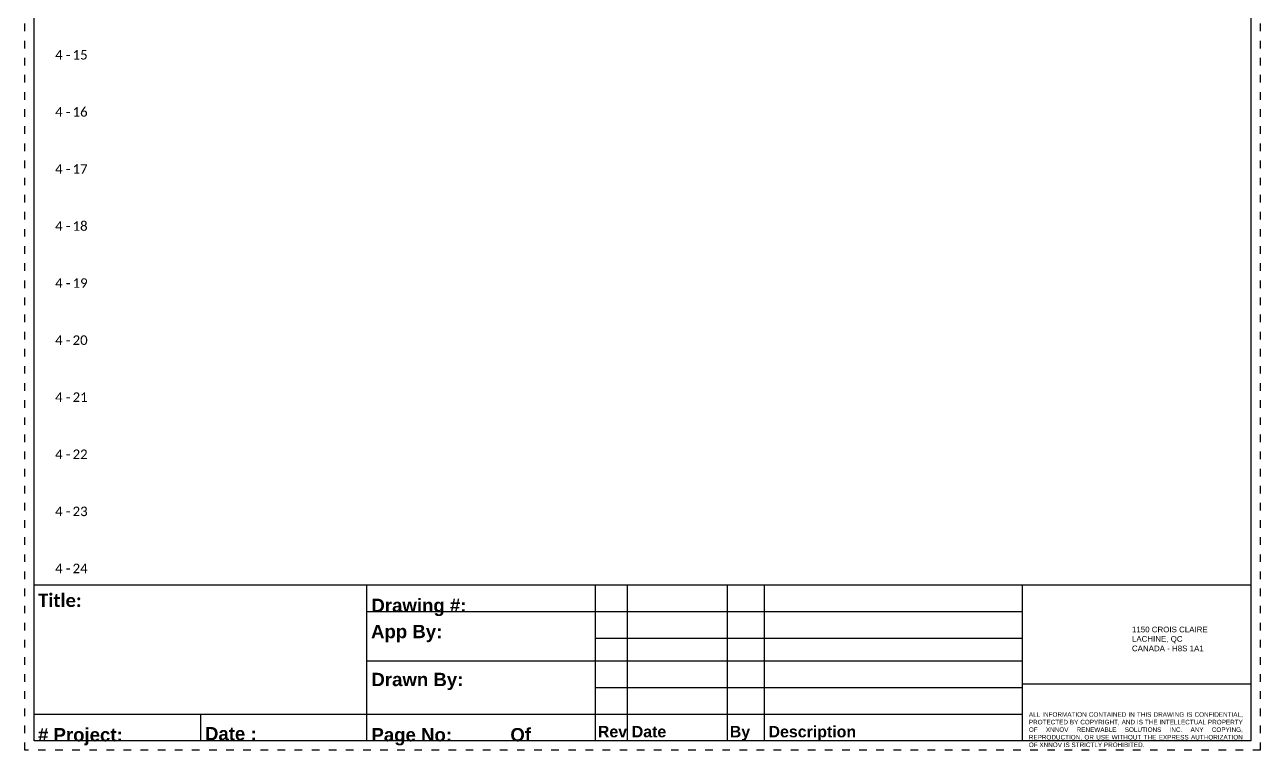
# Model space of a CAD drawing. Header units: inches. Extents: x -0.1 to 16.1, y -0.1 to 21.1.
# Drawn here: x -0.13 to 16.12, y -0.13 to 9.41 of the extents above; entities that cross this region are included whole.
import ezdxf
from ezdxf.enums import TextEntityAlignment as Align

# ---------------------------------------------------------------- set-up
doc = ezdxf.new("R2010")
doc.units = ezdxf.units.IN
doc.header["$MEASUREMENT"] = 0
doc.linetypes.add('DOT2', pattern=[0.125, 0, -0.125])
doc.layers.add('TITLEBLOCK_FRAME', color=7, linetype='DOT2', plot=False)
doc.styles.add('TB_BODY', font='arial.ttf')
doc.styles.add('TB_TITLE', font='ariblk.ttf')
doc.styles.add('WD', font='calibri.ttf')

# ---------------------------------------------------------------- blocks, each defined once
blk = doc.blocks.new('2026 XNNOV portrait EN')
at = {"color": 5}
for p, q in [((0, 0), (0, 21)), ((0, 0), (0, 21)), ((16, 21), (16, 0)), ((16, 21), (16, 0)), ((0, 2.05), (16, 2.05)), ((0, 2.05), (16, 2.05)), ((4.372, 2.05), (4.372, 0)), ((4.372, 2.05), (4.372, 0)), ((7.376, 2.05), (7.376, 0)), ((7.376, 2.05), (7.376, 0)), ((7.8, 2.05), (7.8, 0)), ((7.8, 2.05), (7.8, 0)), ((9.113, 2.05), (9.113, 0)), ((9.113, 2.05), (9.113, 0)), ((9.599, 2.05), (9.599, 0)), ((9.599, 2.05), (9.599, 0)), ((12.992, 2.05), (12.992, 0)), ((12.992, 2.05), (12.992, 0)), ((4.372, 1.7), (12.992, 1.7)), ((4.372, 1.7), (12.992, 1.7)), ((7.376, 1.35), (12.992, 1.35)), ((7.376, 1.35), (12.992, 1.35)), ((4.372, 1.05), (12.992, 1.05)), ((4.372, 1.05), (12.992, 1.05)), ((7.376, 0.7), (12.992, 0.7)), ((7.376, 0.7), (12.992, 0.7)), ((12.992, 0.75), (16, 0.75)), ((12.992, 0.75), (16, 0.75)), ((0, 0.35), (12.992, 0.35)), ((0, 0.35), (12.992, 0.35)), ((2.186, 0.35), (2.186, 0)), ((16, 0), (0, 0)), ((16, 0), (0, 0))]:
    blk.add_line(p, q, dxfattribs=at)
at = {"layer": 'TITLEBLOCK_FRAME'}
blk.add_lwpolyline([(-0.125, 21.125), (16.125, 21.125), (16.125, -0.125), (-0.125, -0.125)], close=True, dxfattribs=at)
blk.add_lwpolyline([(-0.125, 21.125), (16.125, 21.125), (16.125, -0.125), (-0.125, -0.125)], close=True, dxfattribs=at)
at = {"color": 7, "attachment_point": 1, "style": 'TB_TITLE'}
for s, width, gutter_width, heights, insert, char_height in [('{\\fCalibri|b1|i0|c0|p34;Title:}', 4.49877, 1.75, [0], (0.052, 1.933), 0.175), ('{\\fArial|b1|i0|c0|p34;Drawing #:}', 2.99404, 4.083, [0], (4.435, 1.867), 0.175), ('{\\fArial|b1|i0|c0|p34;App By:}', 4.49661, 1.749, [0], (4.43, 1.523), 0.175), ('{\\fArial|b1|i0|c0|p34;Drawn By:}', 2.16756, 1.749, [0.131], (4.435, 0.893), 0.175), ('{\\fArial|b1|i0|c0|p34;# Project:}', 1.25184, 1.749, [0], (0.05, 0.167), 0.175), ('{\\fArial|b1|i0|c0|p34;Date :}', 2.18747, 1.749, [0], (2.246, 0.181), 0.175), ('{\\fArial|b1|i0|c0|p34;Page No:}', 4.49661, 1.749, [0], (4.435, 0.167), 0.175), ('{\\fArial|b1|i0|c0|p34;Page No:}', 4.49661, 1.749, [0], (4.435, 0.167), 0.175), ('{\\fArial|b1|i0|c0|p34;Of}', 4.49661, 1.749, [0], (6.262, 0.167), 0.175), ('{\\fArial|b1|i0|c0|p34;Rev}', 0.34979, 1.749, [0], (7.413, 0.195), 0.15), ('{\\fArial|b1|i0|c0|p34;Rev}', 0.34979, 1.749, [0], (7.413, 0.195), 0.15), ('{\\fArial|b1|i0|c0|p34; Date}', 0.58778, 1.749, [0], (7.8, 0.195), 0.15), ('{\\fArial|b1|i0|c0|p34; Date}', 0.58778, 1.749, [0], (7.8, 0.195), 0.15), ('{\\fArial|b1|i0|c0|p34;By}', 0.36928, 1.749, [0], (9.148, 0.195), 0.15), ('{\\fArial|b1|i0|c0|p34; Description}', 1.60793, 1.749, [0], (9.599, 0.195), 0.15)]:
    blk.add_mtext_dynamic_manual_height_columns(s, width=width, gutter_width=gutter_width, heights=heights, dxfattribs=dict(at, insert=insert, char_height=char_height))
at = {"attachment_point": 1, "style": 'TB_BODY'}
for s, width, gutter_width, insert, char_height in [('1150 CROIS CLAIRE\\PLACHINE, QC^JCANADA - H8S 1A1', 1.56147, 0.995, (14.437, 1.5), 0.07464), ('\\pxqj;ALL INFORMATION CONTAINED IN THIS DRAWING IS CONFIDENTIAL, PROTECTED BY COPYRIGHT, AND IS THE INTELLECTUAL PROPERTY OF XNNOV RENEWABLE SOLUTIONS INC. ANY COPYING, REPRODUCTION, OR USE WITHOUT THE EXPRESS AUTHORIZATION OF XNNOV IS STRICTLY PROHIBITED.', 2.80577, 0.597, (13.081, 0.375), 0.059714)]:
    blk.add_mtext_dynamic_manual_height_columns(s, width=width, gutter_width=gutter_width, heights=[0], dxfattribs=dict(at, insert=insert, char_height=char_height))
at = {"color": 7, "style": 'TB_BODY', "flags": 4}
for tag, p in [('N5', (7.597, 1.925)), ('N4', (7.597, 1.575)), ('N3', (7.597, 1.225)), ('N2', (7.597, 0.925)), ('N1', (7.597, 0.575)), ('PAGENO', (5.883, 0.167)), ('SHEETMAX', (6.824, 0.157))]:
    blk.add_attdef(tag, text='', height=0.14, dxfattribs=at).set_placement(p, align=Align.MIDDLE_CENTER)
for tag, height, p in [('DATE5', 0.14, (7.854, 1.925)), ('PAR5', 0.14, (9.104, 1.925)), ('DESCRIPTION5', 0.14, (9.661, 1.925)), ('TITLE1', 0.175, (0.091, 1.57)), ('DATE4', 0.14, (7.854, 1.575)), ('PAR4', 0.14, (9.104, 1.575)), ('DESCRIPTION4', 0.14, (9.661, 1.575)), ('TITLE2', 0.175, (0.091, 1.306)), ('AP.PAR', 0.14, (5.526, 1.365)), ('DATE3', 0.14, (7.854, 1.225)), ('PAR3', 0.14, (9.104, 1.225)), ('DESCRIPTION3', 0.14, (9.661, 1.225)), ('TITLE3', 0.175, (0.091, 1.041)), ('DATE2', 0.14, (7.854, 0.925)), ('PAR2', 0.14, (9.104, 0.925)), ('DESCRIPTION2', 0.14, (9.661, 0.925)), ('DESS.PAR', 0.14, (5.286, 0.642)), ('DATE1', 0.14, (7.854, 0.575)), ('PAR1', 0.14, (9.109, 0.575)), ('DESCRIPTION1', 0.14, (9.645, 0.575)), ('PRJCT', 0.14, (1.193, 0.167)), ('DATE', 0.14, (3.204, 0.179))]:
    blk.add_attdef(tag, text='', height=height, dxfattribs=at).set_placement(p, align=Align.MIDDLE_LEFT)
at = {"ltscale": 0.5, "style": 'TB_BODY', "flags": 9}
blk.add_attdef('WD_TB', (0, 0), '', height=0.1, dxfattribs=at)

msp = doc.modelspace()

# ---------------------------------------------------------------- block references
at = {"ltscale": 0.5}
msp.add_blockref('2026 XNNOV portrait EN', (0, 0), dxfattribs=at)

# ---------------------------------------------------------------- texts
at = {"ltscale": 0.5, "style": 'WD'}
for p in [(0.374, 9.015), (0.374, 8.265), (0.374, 7.515), (0.374, 6.765), (0.374, 6.015), (0.374, 5.265), (0.374, 4.515), (0.374, 3.765), (0.374, 3.015), (0.374, 2.265)]:
    msp.add_text('4', height=0.125, dxfattribs=at).set_placement(p, align=Align.MIDDLE_RIGHT)
for p in [(0.446, 9.015), (0.446, 8.265), (0.446, 7.515), (0.446, 6.765), (0.446, 6.015), (0.446, 5.265), (0.446, 4.515), (0.446, 3.765), (0.446, 3.015), (0.446, 2.265)]:
    msp.add_text('-', height=0.125, dxfattribs=at).set_placement(p, align=Align.MIDDLE)
for s, p in [('15', (0.505, 9.015)), ('16', (0.505, 8.265)), ('17', (0.505, 7.515)), ('18', (0.505, 6.765)), ('19', (0.505, 6.015)), ('20', (0.505, 5.265)), ('21', (0.505, 4.515)), ('22', (0.505, 3.765)), ('23', (0.505, 3.015)), ('24', (0.505, 2.265))]:
    msp.add_text(s, height=0.125, dxfattribs=at).set_placement(p, align=Align.MIDDLE_LEFT)

doc.saveas('drawing.dxf')
